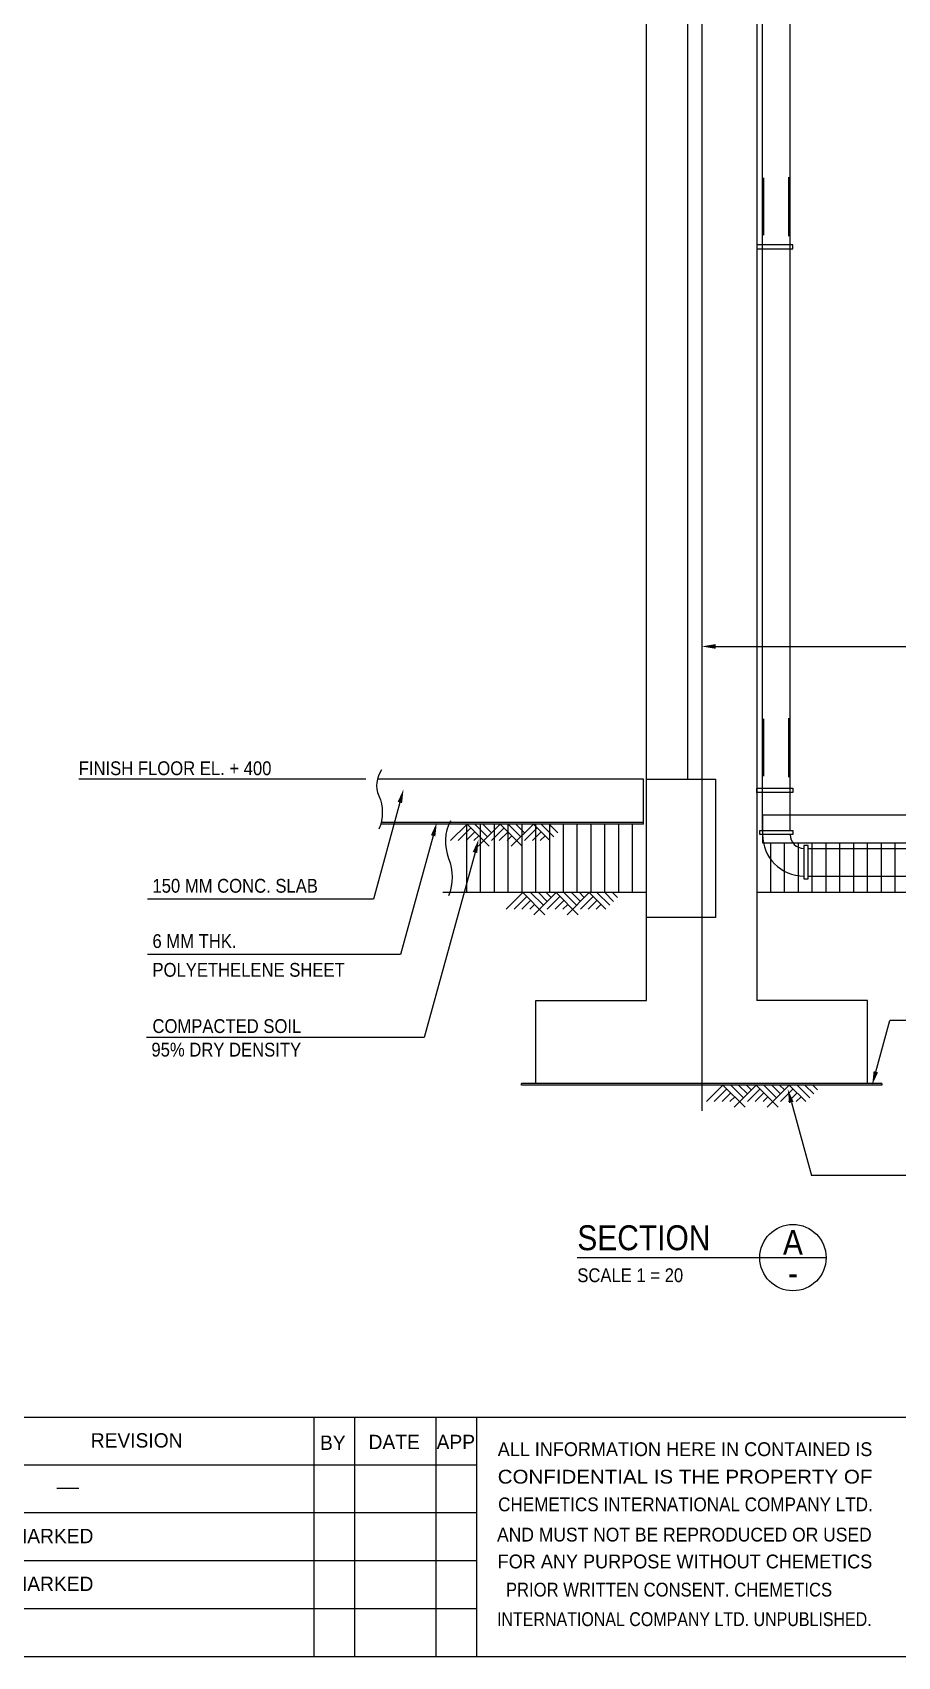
# Model space of a CAD drawing. Extents: x 300 to 84012, y 300 to 58945.
# Drawn here: x 41211 to 56861, y 300 to 29677 of the extents above; entities that cross this region are included whole.
import ezdxf
from ezdxf.enums import TextEntityAlignment as Align

# ---------------------------------------------------------------- set-up
doc = ezdxf.new("R2010")
doc.units = 0
doc.header["$LTSCALE"] = 1000
for name, pattern in [('CENTER', [0]), ('DASHED', [0]), ('HIDDEN', [0])]:
    doc.linetypes.add(name, pattern=pattern)
doc.layers.get('0').update_dxf_attribs({"linetype": 'CONTINUOUS'})
doc.layers.add('AS', color=4, linetype='CENTER')
doc.layers.add('DIM', color=2, linetype='CONTINUOUS')

msp = doc.modelspace()

# ---------------------------------------------------------------- linework, layer by layer
at = {"color": 0}
for p, q in [((54417.93074221056, 15242.80265123309), (54417.93074221056, 45546.69819576518)), ((54917.93074221056, 15242.80265123309), (54917.93074221056, 45680.67279198074)), ((54317.93074221057, 45519.90327652207), (54317.93074221057, 12167.8026512331)), ((53067.93074221057, 16167.80265123311), (53067.93074221044, 35417.80265123311)), ((52267.93074221055, 16167.80265123311), (47449.42291873898, 16167.80265123311)), ((52267.93074221056, 15357.80265123311), (52267.93074221055, 16167.80265123311)), ((52267.93074221055, 15357.80265123311), (47509.78813947227, 15357.80265123311)), ((52267.93074221055, 15387.80265123311), (47517.90884949649, 15387.80265123311)), ((49443.74634052121, 15128.51332935176), (49214.45701863989, 15357.80265123311)), ((49514.45701863987, 15199.22400747041), (49355.87837487719, 15357.80265123311)), ((49514.45701863986, 15057.80265123311), (49743.7463405212, 15287.09197311445)), ((50043.74634052117, 15128.51332935176), (49814.45701863983, 15357.80265123311)), ((50114.45701863983, 15199.22400747041), (49955.87837487715, 15357.80265123311)), ((50114.45701863981, 15057.80265123311), (50343.74634052115, 15287.09197311445)), ((50643.74634052115, 15128.51332935176), (50414.45701863983, 15357.80265123311)), ((50714.45701863981, 15199.22400747041), (50555.87837487713, 15357.80265123311)), ((49655.87837487717, 15057.80265123311), (49814.45701863986, 15216.3812949958)), ((49797.29973111448, 15057.80265123311), (49885.16769675852, 15145.67061687715)), ((50255.87837487713, 15057.80265123311), (50414.45701863981, 15216.3812949958)), ((50397.29973111444, 15057.80265123311), (50485.16769675847, 15145.67061687715)), ((52317.93074221056, 14117.80265123311), (48634.5269754324, 14117.80265123311)), ((50453.1699975996, 13888.51332935176), (50223.88067571828, 14117.80265123311)), ((50523.88067571826, 13959.22400747041), (50365.30203195558, 14117.80265123311)), ((50594.59135383692, 14029.93468558906), (50506.72338819288, 14117.80265123311)), ((51053.16999759956, 13888.51332935176), (50823.88067571822, 14117.80265123311)), ((51123.88067571822, 13959.22400747041), (50965.30203195554, 14117.80265123311)), ((51194.59135383688, 14029.93468558906), (51106.72338819284, 14117.80265123311)), ((51653.16999759954, 13888.51332935176), (51423.88067571822, 14117.80265123311)), ((51723.8806757182, 13959.22400747041), (51565.30203195552, 14117.80265123311)), ((51794.59135383686, 14029.93468558906), (51706.72338819283, 14117.80265123311)), ((62817.93074221061, 14117.80265123311), (54317.93074221057, 14117.80265123311)), ((50523.88067571825, 13817.80265123311), (50753.16999759959, 14047.09197311445)), ((50665.30203195557, 13817.80265123311), (50823.88067571825, 13976.3812949958)), ((50806.72338819287, 13817.80265123311), (50894.59135383691, 13905.67061687715)), ((51123.8806757182, 13817.80265123311), (51353.16999759954, 14047.09197311445)), ((51265.30203195552, 13817.80265123311), (51423.8806757182, 13976.3812949958)), ((51406.72338819283, 13817.80265123311), (51494.59135383686, 13905.67061687715)), ((56577.93074221061, 10667.80265123311), (50057.93074221058, 10667.80265123311)), ((50057.93074221058, 10637.80265123311), (50057.93074221058, 10667.80265123311)), ((56577.93074221061, 10637.80265123311), (50057.93074221058, 10637.80265123311)), ((54073.77664834938, 10408.51332935176), (53844.48732646806, 10637.80265123311)), ((54144.48732646804, 10479.22400747041), (53985.90868270536, 10637.80265123311)), ((54215.1980045867, 10549.93468558907), (54127.33003894267, 10637.80265123311)), ((54673.77664834934, 10408.51332935176), (54444.487326468, 10637.80265123311)), ((54744.487326468, 10479.22400747041), (54585.90868270532, 10637.80265123311)), ((54815.19800458666, 10549.93468558907), (54727.33003894262, 10637.80265123311)), ((55273.77664834933, 10408.51332935176), (55044.487326468, 10637.80265123311)), ((55344.48732646798, 10479.22400747041), (55185.9086827053, 10637.80265123311)), ((55415.19800458664, 10549.93468558907), (55327.33003894261, 10637.80265123311)), ((56577.93074221061, 10667.80265123311), (56577.93074221061, 10637.80265123311)), ((54144.48732646803, 10337.80265123311), (54373.77664834937, 10567.09197311446)), ((54285.90868270535, 10337.80265123311), (54444.48732646803, 10496.3812949958)), ((54427.33003894265, 10337.80265123311), (54515.19800458669, 10425.67061687715)), ((54744.48732646798, 10337.80265123311), (54973.77664834933, 10567.09197311446)), ((54885.9086827053, 10337.80265123311), (55044.48732646798, 10496.3812949958)), ((55027.33003894261, 10337.80265123311), (55115.19800458664, 10425.67061687715)), ((51067.93074221057, 7514.829405191706), (55567.93074221057, 7514.829405191706)), ((46299.99999999999, 4627.407403999992), (46299.99999999999, 299.9999999999784)), ((47036, 4627.407403999992), (47036, 299.9999999999784)), ((48508, 4627.407403999992), (48508, 299.9999999999784)), ((49244, 4627.407403999992), (49244, 299.9999999999784)), ((49244.00000000001, 3761.925923200004), (300, 3761.925923200003)), ((49244.00000000001, 2896.444442400002), (300, 2896.444442400007)), ((49244.00000000001, 2030.962961600005), (300, 2030.962961600008)), ((49244.00000000001, 1165.481480800004), (300, 1165.481480800004))]:
    msp.add_line(p, q, dxfattribs=at)
at = {"color": 0, "linetype": 'HIDDEN'}
for p, q in [((54442.93074221055, 26009.85641916733), (54442.93074221055, 27045.13639898925)), ((54892.93074221056, 25994.61268447356), (54892.93074221056, 27058.77370864619)), ((54442.93074221055, 16223.5142764263), (54442.93074221055, 17258.79425624823)), ((54892.93074221056, 16208.27054173253), (54892.93074221056, 17272.43156590516))]:
    msp.add_line(p, q, dxfattribs=at)
at = {"color": 0, "linetype": 'DASHED'}
for p, q in [((55242.93074221056, 14917.80265123309), (63817.93074221059, 14917.80265123309)), ((55242.93074221056, 14417.80265123311), (63817.93074221059, 14417.80265123311))]:
    msp.add_line(p, q, dxfattribs=at)
at = {"color": 0, "linetype": 'CONTINUOUS'}
msp.add_line((300, 4627.407404000001), (83652.44755244756, 4627.407404), dxfattribs=at)
at = {"color": 0}
for points in [[(83652.44755244756, 300), (83652.44755244756, 58945.11723195994), (300, 58945.11723195994), (300, 300)], [(54967.93074221054, 25761.5526512331), (54967.93074221054, 25836.5526512331), (54317.93074221054, 25836.55265123311), (54317.93074221054, 25761.55265123309)], [(52317.93074221053, 13667.80265123311), (52317.93074221055, 16167.80265123311), (53567.93074221055, 16167.80265123311), (53567.93074221053, 13667.80265123311)], [(54967.93074221054, 16005.30265123308), (54967.93074221054, 15930.30265123308), (54317.93074221054, 15930.30265123308), (54317.93074221054, 16005.30265123309)], [(63317.93074221059, 12617.80265123311), (63317.93074221061, 15517.80265123311), (54417.93074221056, 15517.80265123311), (54417.93074221056, 15017.80265123311), (62817.93074221061, 15017.80265123311), (62817.93074221059, 12617.80265123311)], [(54967.93074221056, 15242.80265123309), (54967.93074221056, 15167.80265123309), (54367.93074221056, 15167.80265123308), (54367.93074221056, 15242.80265123309)], [(55167.93074221055, 14967.80265123309), (55167.93074221056, 14367.80265123309), (55242.93074221056, 14367.80265123309), (55242.93074221056, 14967.80265123309)]]:
    msp.add_lwpolyline(points, close=True, dxfattribs=at)
for points in [[(50317.93074221058, 10667.80265123311), (50317.93074221057, 12167.80265123311), (52317.93074221057, 12167.80265123311), (52317.93074221046, 35417.80265123311)], [(48773.03566240258, 15057.80265123311), (49073.03566240257, 15357.80265123311), (49473.03566240255, 14957.80265123311)], [(48914.4570186399, 15057.80265123311), (49143.74634052123, 15287.09197311445)], [(49067.93074221056, 14117.80265123311), (49067.93074221056, 15357.80265123311)], [(49273.03566240255, 14957.80265123311), (49673.03566240254, 15357.80265123311), (50073.03566240251, 14957.80265123311)], [(49317.93074221056, 14117.80265123311), (49317.93074221056, 15357.80265123311)], [(49567.93074221056, 14117.80265123311), (49567.93074221056, 15357.80265123311)], [(49817.93074221056, 14117.80265123311), (49817.93074221056, 15357.80265123311)], [(49873.03566240251, 14957.80265123311), (50273.03566240249, 15357.80265123311), (50573.03566240249, 15057.80265123311)], [(50067.93074221056, 14117.80265123311), (50067.93074221056, 15357.80265123311)], [(50317.93074221056, 14117.80265123311), (50317.93074221056, 15357.80265123311)], [(50567.93074221056, 14117.80265123311), (50567.93074221056, 15357.80265123311)], [(50817.93074221056, 14117.80265123311), (50817.93074221056, 15357.80265123311)], [(51067.93074221056, 14117.80265123311), (51067.93074221056, 15357.80265123311)], [(51317.93074221056, 14117.80265123311), (51317.93074221056, 15357.80265123311)], [(51567.93074221056, 14117.80265123311), (51567.93074221056, 15357.80265123311)], [(51817.93074221056, 14117.80265123311), (51817.93074221056, 15357.80265123311)], [(52067.93074221056, 14117.80265123311), (52067.93074221056, 15357.80265123311)], [(49055.8783748772, 15057.80265123311), (49214.45701863989, 15216.3812949958)], [(49197.29973111451, 15057.80265123311), (49285.16769675854, 15145.67061687715)], [(54567.93074221063, 14117.80265123311), (54567.93074221064, 15017.80265123311)], [(54817.93074221063, 14117.80265123311), (54817.93074221064, 15017.80265123311)], [(55067.93074221063, 14117.80265123311), (55067.93074221064, 15017.80265123311)], [(55317.93074221063, 14117.80265123311), (55317.93074221064, 15017.80265123311)], [(55567.93074221063, 14117.80265123311), (55567.93074221064, 15017.80265123311)], [(55817.93074221063, 14117.80265123311), (55817.93074221064, 15017.80265123311)], [(56067.93074221063, 14117.80265123311), (56067.93074221064, 15017.80265123311)], [(56317.93074221063, 14117.80265123311), (56317.93074221064, 15017.80265123311)], [(56567.93074221063, 14117.80265123311), (56567.93074221064, 15017.80265123311)], [(56817.93074221063, 14117.80265123311), (56817.93074221064, 15017.80265123311)], [(49782.45931948097, 13817.80265123311), (50082.45931948096, 14117.80265123311), (50482.45931948094, 13717.80265123311)], [(50282.45931948094, 13717.80265123311), (50682.45931948093, 14117.80265123311), (51082.4593194809, 13717.80265123311)], [(50882.4593194809, 13717.80265123311), (51282.45931948088, 14117.80265123311), (51582.45931948088, 13817.80265123311)], [(49923.88067571829, 13817.80265123311), (50153.16999759962, 14047.09197311445)], [(50065.30203195559, 13817.80265123311), (50223.88067571828, 13976.3812949958)], [(50206.7233881929, 13817.80265123311), (50294.59135383694, 13905.67061687715)], [(56317.93074221061, 10667.80265123311), (56317.93074221061, 12167.80265123311), (54317.93074221058, 12167.8026512331)], [(53403.06597023075, 10337.80265123311), (53703.06597023074, 10637.80265123311), (54103.06597023072, 10237.80265123311)], [(53903.06597023072, 10237.80265123311), (54303.06597023071, 10637.80265123311), (54703.06597023068, 10237.80265123311)], [(54503.06597023068, 10237.80265123311), (54903.06597023067, 10637.80265123311), (55203.06597023067, 10337.80265123311)], [(53544.48732646807, 10337.80265123311), (53773.7766483494, 10567.09197311446)], [(53685.90868270538, 10337.80265123311), (53844.48732646806, 10496.3812949958)], [(53827.33003894268, 10337.80265123311), (53915.19800458672, 10425.67061687715)]]:
    msp.add_lwpolyline(points, dxfattribs=at)
for points in [[(47527.2188915319, 16339.03380077624, 0.265394087129675), (47477.1401340814, 15868.61007555549, -0.2093675151884515), (47477.14013408141, 15268.06925480291)], [(48773.50024955271, 15417.39016914615, 0.2162954633263085), (48739.49378920795, 14737.71835089233, -0.190265389090968), (48739.49378920795, 14058.04667372065)]]:
    msp.add_lwpolyline(points, format="xyb", dxfattribs=at)
msp.add_circle((54967.93074221057, 7514.829405191706), 600, dxfattribs=at)
for centre, radius, start in [((55167.93074221056, 15167.80265123311), 750, 180.0000000000002), ((55167.93074221056, 15167.80265123309), 250, 180)]:
    msp.add_arc(centre, radius, start, 270, dxfattribs=at)
at = {"layer": 'AS', "color": 0}
msp.add_line((53317.93074221056, 50628.75950072566), (53317.93074221056, 10173.58403506301), dxfattribs=at)
at = {"layer": 'DIM', "color": 0}
for p, q in [((53567.93074221056, 18570.55896319006), (63067.93074221061, 18570.55896319006)), ((47239.32147188901, 16167.80265123311), (42048.23383554498, 16167.80265123311)), ((47857.85136518922, 15747.61306876286), (47378.34370785471, 14000)), ((48459.76692687115, 15146.10357803307), (47870.92199460688, 13000)), ((49217.08841465207, 14843.3792554446), (48299.73663752561, 11500)), ((47378.34370785471, 14000), (43290.04027986428, 14000)), ((47870.92199460688, 13000), (43290.04027986428, 13000)), ((56467.99538520836, 10877.34250636136), (56722.6908476691, 11805.60530246622)), ((60731.61598404626, 11805.60530246622), (56722.6908476691, 11805.60530246622)), ((48299.73663752561, 11500), (43271.10726224362, 11500)), ((54940.3949018363, 10321.98265688114), (55303.11867528957, 8999.999999999998)), ((60156.08572393673, 8999.999999999998), (55303.11867528957, 8999.999999999998)), ((41650.54144527761, 3347.1609364306), (42050.63244061214, 3347.1609364306))]:
    msp.add_line(p, q, dxfattribs=at)
for points in [[(53567.93074221056, 18612.22562985673), (53567.93074221056, 18528.89229652339), (53317.93074221056, 18570.55896319006)], [(47817.66976370442, 15758.63804101806), (47898.03296667402, 15736.58809650768), (47924.00119872038, 15988.70267767167)], [(48419.58532538635, 15157.12855028826), (48499.94852835596, 15135.07860577788), (48525.91676040232, 15387.19318694187)], [(49176.90681316727, 14854.4042276998), (49257.27001613687, 14832.35428318942), (49283.23824818323, 15084.46886435341)], [(56508.17698669316, 10866.31753410616), (56427.81378372356, 10888.36747861654), (56401.84555167719, 10636.25289745255)], [(54980.5765033211, 10333.00762913633), (54900.2133003515, 10310.95768462595), (54874.24506830514, 10563.07226578994)]]:
    msp.add_solid(points, dxfattribs=at)

# ---------------------------------------------------------------- texts
at = {"color": 0, "width": 0.9}
for s, height, p in [('150 MM CONC. SLAB', 250, (43381.94682109653, 14041.47823860852)), ('6 MM THK.', 250, (43381.94682109653, 13041.47823860852)), ('POLYETHELENE SHEET', 250, (43381.94682109653, 12520.95456331811)), ('COMPACTED SOIL ', 250, (43381.94682109653, 11503.63775119077)), ('95% DRY DENSITY', 250, (43363.01380347587, 11077.71529444475)), ('SECTION', 450, (51067.93074221057, 7514.829405191706)), ('SCALE 1 = 20', 250, (51067.93074221057, 6996.713472786892))]:
    msp.add_text(s, height=height, dxfattribs=at).set_placement(p, align=Align.BOTTOM_LEFT)
for s, p in [('A', (54967.93074221057, 7791.396942186637)), ('-', (54967.93074221057, 7238.261868196774))]:
    msp.add_text(s, height=450, dxfattribs=at).set_placement(p, align=Align.MIDDLE)
at = {"color": 0}
for s, p in [('REVISION', (42266.21729722237, 4080.242791396364)), ('BY', (46413.34440258573, 4037.35979214667)), ('DATE', (47291.73876773686, 4051.57507378229)), ('APP', (48522.86497127148, 4050.920360263209)), ('AS MARKED', (40268.50404266064, 2349.833467701284)), ('AS MARKED', (40268.50404266064, 1484.351986901283))]:
    msp.add_text(s, height=259.6444442399999, dxfattribs=at).set_placement(p)
for s, width, p, p2 in [('ALL INFORMATION HERE IN CONTAINED IS', 0.8547744331236041, (49628.33296383797, 3925.099443688759), (56405.47311217512, 3925.099443688759)), ('CONFIDENTIAL IS THE PROPERTY OF', 0.9832120422458033, (49628.33296383797, 3427.94928277974), (56405.47311217512, 3427.94928277974)), ('CHEMETICS INTERNATIONAL COMPANY LTD.', 0.8371761359710607, (49635.19243831473, 2926.584996998792), (56412.33258665189, 2926.584996998792)), ('AND MUST NOT BE REPRODUCED OR USED', 0.8238491641972815, (49616.3362203264, 2380.257311468662), (56393.47636866356, 2380.257311468662)), ('FOR ANY PURPOSE WITHOUT CHEMETICS', 0.8798760007114698, (49626.89092948641, 1894.37040997437), (56404.03107782357, 1894.37040997437)), ('INTERNATIONAL COMPANY LTD. UNPUBLISHED.', 0.7766436186361808, (49615.5529157652, 850.5859024510862), (56392.69306410234, 850.5859024510862))]:
    msp.add_text(s, height=250, dxfattribs=dict(at, width=width)).set_placement(p, p2, align=Align.FIT)
at = {"color": 0, "width": 0.9}
msp.add_text('PRIOR WRITTEN CONSENT. CHEMETICS', height=250, dxfattribs=at).set_placement((49776.73919797167, 1385.011940440461))
at = {"layer": 'DIM', "color": 0, "width": 0.9}
msp.add_text('FINISH FLOOR EL. + 400', height=250, dxfattribs=at).set_placement((42048.23383554497, 16167.80265123311), align=Align.BOTTOM_LEFT)

doc.saveas('drawing.dxf')
